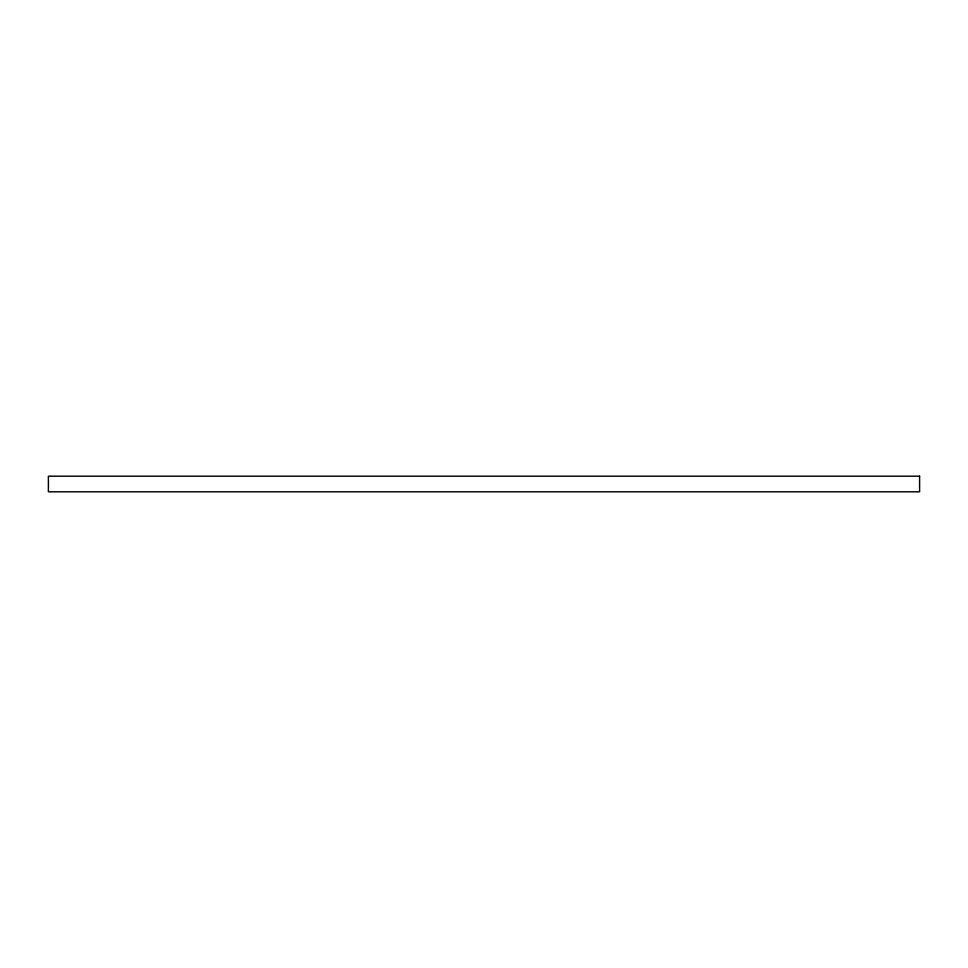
<?xml version="1.0" encoding="UTF-8"?>
<svg xmlns="http://www.w3.org/2000/svg" width="968" height="968" viewBox="0 0 968 968"><rect width="100%" height="100%" fill="white"/><g stroke="black" fill="none" stroke-linecap="round" stroke-linejoin="round"><path stroke-width="1.45" d="M919.6 476.195L48.4 476.195L48.4 491.804L919.6 491.804L919.6 476.195"/></g></svg>
